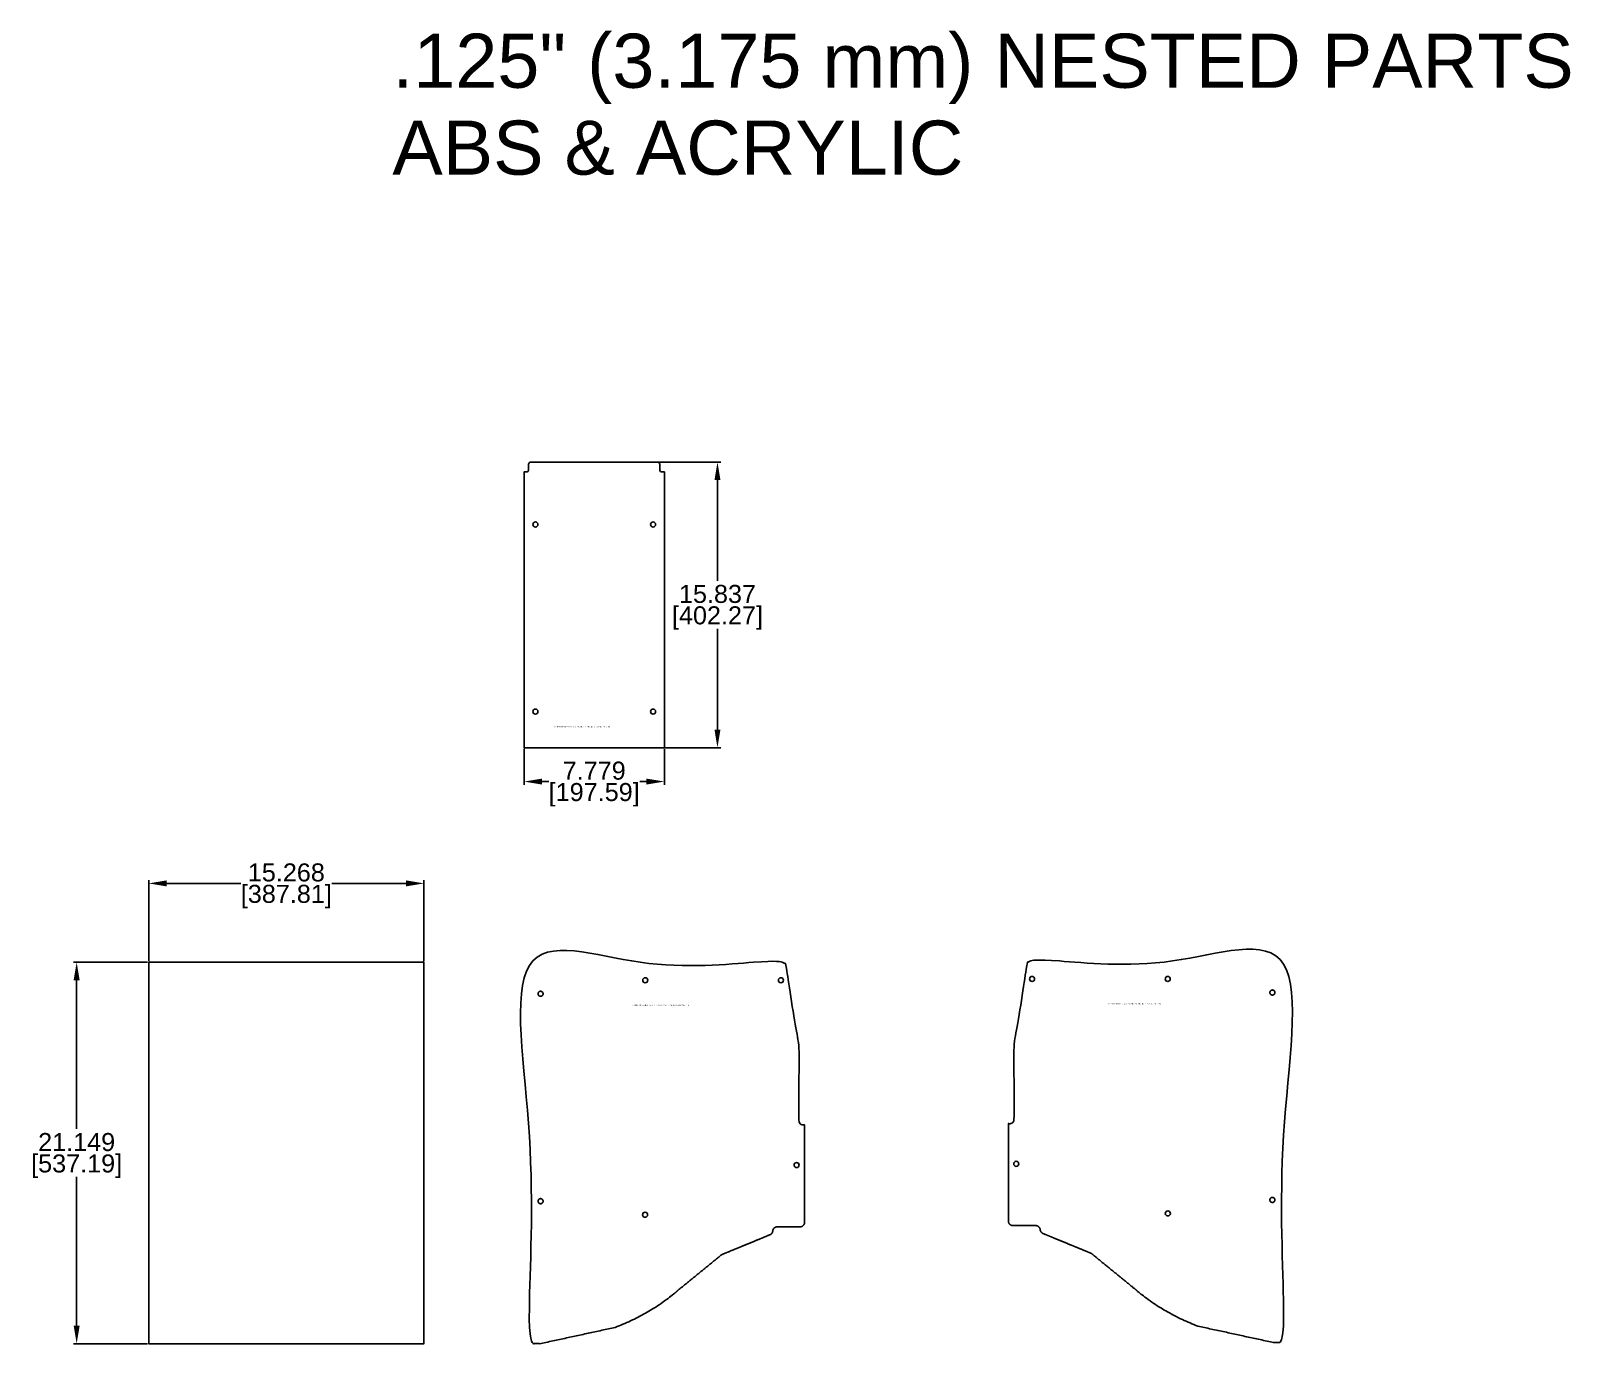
# Model space of a CAD drawing. Header units: inches. Extents: x -27.7 to 57.7, y 0 to 72.8.
import ezdxf

# ---------------------------------------------------------------- set-up
doc = ezdxf.new("R2010")
doc.units = ezdxf.units.IN
doc.header["$MEASUREMENT"] = 0
doc.layers.add('Info', color=4, linetype='Continuous')
doc.styles.add('Annotative', font='arial.ttf')
doc.styles.get("Standard").update_dxf_attribs({"font": 'arial.ttf'})
doc.dimstyles.get("Standard").update_dxf_attribs({"dimtxt": 0.18, "dimasz": 0.18, "dimexe": 0.18, "dimexo": 0.0625, "dimgap": 0.09, "dimtad": 0, "dimtih": 1, "dimtoh": 1, "dimdec": 3, "dimzin": 0, "dimdsep": 46, "dimtxsty": 'Standard', "dimcen": 0.09, "dimadec": 0, "dimazin": 0, "dimtfac": 1, "dimtdec": 3, "dimtofl": 0, "dimtmove": 0, "dimatfit": 3, "dimfxl": 1, "dimtolj": 1, "dimtzin": 0, "dimarcsym": 0})

# ---------------------------------------------------------------- blocks, each defined once
blk = doc.blocks.new('*D1')
at = {"color": 0, "lineweight": -2, "transparency": 16777216}
for p, q in [((7.175, 48.887), (10.615, 48.887)), ((10.435, 47.887), (10.435, 42.3)), ((10.435, 34.049), (10.435, 39.636)), ((7.55, 33.049), (10.615, 33.049))]:
    blk.add_line(p, q, dxfattribs=at)
at = {"color": 0, "transparency": 16777216}
for points in [[(10.269, 47.887), (10.602, 47.887), (10.435, 48.887)], [(10.269, 34.049), (10.602, 34.049), (10.435, 33.049)]]:
    blk.add_solid(points, dxfattribs=at)
at = {"layer": 'Defpoints', "color": 0, "transparency": 16777216}
for p in [(7.113, 48.887), (10.435, 48.887), (7.488, 33.049)]:
    blk.add_point(p, dxfattribs=at)
at = {"color": 0, "transparency": 16777216, "char_height": 1, "attachment_point": 5}
for s, insert in [('\\A1;15.837', (10.435, 41.569)), ('\\A1;[402.27]', (10.435, 40.237))]:
    blk.add_mtext(s, dxfattribs=dict(at, insert=insert))
blk = doc.blocks.new('*D2')
at = {"color": 0, "lineweight": -2, "transparency": 16777216}
for p, q in [((-0.291, 32.987), (-0.291, 30.989)), ((7.488, 32.987), (7.488, 30.989)), ((0.709, 31.169), (1.077, 31.169)), ((6.488, 31.169), (6.12, 31.169))]:
    blk.add_line(p, q, dxfattribs=at)
at = {"color": 0, "transparency": 16777216}
for points in [[(0.709, 31.335), (0.709, 31.002), (-0.291, 31.169)], [(6.488, 31.335), (6.488, 31.002), (7.488, 31.169)]]:
    blk.add_solid(points, dxfattribs=at)
at = {"layer": 'Defpoints', "color": 0, "transparency": 16777216}
for p in [(-0.291, 33.049), (7.488, 33.049), (7.488, 31.169)]:
    blk.add_point(p, dxfattribs=at)
at = {"color": 0, "transparency": 16777216, "char_height": 1, "attachment_point": 5}
for s, insert in [('\\A1;7.779', (3.598, 31.769)), ('\\A1;[197.59]', (3.598, 30.438))]:
    blk.add_mtext(s, dxfattribs=dict(at, insert=insert))
blk = doc.blocks.new('*D3')
at = {"color": 0, "lineweight": -2, "transparency": 16777216}
for p, q in [((-21.176, 21.147), (-25.29, 21.147)), ((-25.11, 20.147), (-25.11, 11.904)), ((-25.11, 0.998), (-25.11, 9.241)), ((-21.176, -0.002), (-25.29, -0.002))]:
    blk.add_line(p, q, dxfattribs=at)
at = {"color": 0, "transparency": 16777216}
for points in [[(-25.277, 20.147), (-24.943, 20.147), (-25.11, 21.147)], [(-25.277, 0.998), (-24.943, 0.998), (-25.11, -0.002)]]:
    blk.add_solid(points, dxfattribs=at)
at = {"layer": 'Defpoints', "color": 0, "transparency": 16777216}
for p in [(-25.11, 21.147), (-21.113, 21.147), (-21.113, -0.002)]:
    blk.add_point(p, dxfattribs=at)
at = {"color": 0, "transparency": 16777216, "char_height": 1, "attachment_point": 5}
for s, insert in [('\\A1;21.149', (-25.11, 11.173)), ('\\A1;[537.19]', (-25.11, 9.841))]:
    blk.add_mtext(s, dxfattribs=dict(at, insert=insert))
blk = doc.blocks.new('*D4')
at = {"color": 0, "lineweight": -2, "transparency": 16777216}
for p, q in [((-21.113, 21.209), (-21.113, 25.703)), ((-5.845, 21.209), (-5.845, 25.703)), ((-20.113, 25.523), (-16.001, 25.523)), ((-6.845, 25.523), (-10.957, 25.523))]:
    blk.add_line(p, q, dxfattribs=at)
at = {"color": 0, "transparency": 16777216}
for points in [[(-20.113, 25.69), (-20.113, 25.356), (-21.113, 25.523)], [(-6.845, 25.69), (-6.845, 25.356), (-5.845, 25.523)]]:
    blk.add_solid(points, dxfattribs=at)
at = {"layer": 'Defpoints', "color": 0, "transparency": 16777216}
for p in [(-5.845, 25.523), (-21.113, 21.147), (-5.845, 21.147)]:
    blk.add_point(p, dxfattribs=at)
at = {"color": 0, "transparency": 16777216, "char_height": 1, "attachment_point": 5}
for s, insert in [('\\A1;15.268', (-13.479, 26.124)), ('\\A1;[387.81]', (-13.479, 24.792))]:
    blk.add_mtext(s, dxfattribs=dict(at, insert=insert))

msp = doc.modelspace()

# ---------------------------------------------------------------- linework, layer by layer
at = {"color": 7, "linetype": 'Continuous', "lineweight": 25}
msp.add_lwpolyline([(-0.166, 48.3368), (-0.291, 48.3368), (-0.291, 33.0493), (7.488, 33.0493), (7.488, 48.3368), (7.363, 48.3368, -0.4142136), (7.238, 48.4618), (7.238, 48.7618, 0.4142136), (7.113, 48.8868), (0.084, 48.8868, 0.4142136), (-0.041, 48.7618), (-0.041, 48.4618, -0.4142136)], format="xyb", close=True, dxfattribs=at)
at = {"color": 1}
msp.add_lwpolyline([(-21.1132, 21.147), (-5.845, 21.147), (-5.845, -0.0024), (-21.1132, -0.0024)], close=True, dxfattribs=at)
at = {"color": 7, "linetype": 'Continuous', "lineweight": 25}
for centre in [(0.334, 45.4244), (6.863, 45.4243), (0.334, 35.0494), (6.863, 35.0493)]:
    msp.add_circle(centre, 0.1406, dxfattribs=at)
at = {"color": 7, "linetype": 'Continuous'}
for centre in [(6.4322, 20.15), (13.9531, 20.15), (27.8862, 20.221), (35.4071, 20.221), (14.8276, 9.9), (27.0117, 9.971), (6.4216, 7.15), (35.4177, 7.221)]:
    msp.add_circle(centre, 0.1406, dxfattribs=at)
for points, weights, degree, knots in [([(4.7597, 0.9001), (2.6851, 0.45), (0.6105, 0), (0.3053, 0), (0, 0), (0, 10.575), (0, 21.15), (6.9948, 21.15), (13.9896, 21.15), (14.2031, 21.15), (14.2365, 20.9391), (14.5933, 18.6866), (14.95, 16.4341), (14.9531, 16.4147), (14.9531, 16.395), (14.9531, 14.385), (14.9531, 12.375), (14.9531, 12.125), (15.2031, 12.125), (15.2344, 12.125), (15.2656, 12.125), (15.2656, 10.8131), (15.2656, 9.5012), (15.2681, 9.4837), (15.2681, 9.466), (15.2681, 8.7142), (15.2681, 7.9625), (15.2681, 7.9448), (15.2656, 7.9272), (15.2656, 7.3261), (15.2656, 6.725), (15.2656, 6.475), (15.0156, 6.475), (14.3835, 6.475), (13.7513, 6.475), (13.5217, 6.475), (13.5022, 6.2463), (13.4892, 6.0943), (13.3482, 6.0363), (12.2095, 5.5682), (11.0708, 5.1), (10.8727, 5.0182), (10.6747, 4.9365), (9.4464, 3.9354), (8.2181, 2.9343), (8.1613, 2.8852), (8.1046, 2.8361), (6.6663, 1.6255), (4.7599, 0.9001)], [1, 1, 1, 1, 1, 1, 1, 1, 1, 0.7604059656, 1, 1, 1, 0.996917333733, 1, 1, 1, 0.707106781187, 1, 1, 1, 1, 1, 0.997496867163, 1, 1, 1, 0.997496867163, 1, 1, 1, 0.707106781187, 1, 1, 1, 0.736561238443, 1, 0.853675046546, 1, 1, 1, 1, 1, 1, 1, 1, 1, 0.982912658652, 1], 2, [0, 0, 0, 1, 1, 2, 2, 3, 3, 4, 4, 5.4137167, 5.4137167, 6.4137167, 6.4137167, 6.5707963, 6.5707963, 7.5707963, 7.5707963, 9.1415927, 9.1415927, 10.1415927, 10.1415927, 11.1415927, 11.1415927, 11.2831321, 11.2831321, 12.2831321, 12.2831321, 12.4246716, 12.4246716, 13.4246716, 13.4246716, 14.9954679, 14.9954679, 15.9954679, 15.9954679, 17.4811165, 17.4811165, 18.5767062, 18.5767062, 19.5767062, 19.5767062, 20.5767062, 20.5767062, 21.5767062, 21.5767062, 22.5767062, 22.5767062, 22.9469626, 22.9469626, 22.9469626]), ([(37.0796, 0.971), (39.1542, 0.521), (41.2288, 0.071), (41.5341, 0.071), (41.8393, 0.071), (41.8393, 10.646), (41.8393, 21.221), (34.8445, 21.221), (27.8497, 21.221), (27.6362, 21.221), (27.6028, 21.0101), (27.2461, 18.7576), (26.8893, 16.5051), (26.8862, 16.4856), (26.8862, 16.466), (26.8862, 14.456), (26.8862, 12.446), (26.8862, 12.196), (26.6362, 12.196), (26.605, 12.196), (26.5737, 12.196), (26.5737, 10.8841), (26.5737, 9.5722), (26.5712, 9.5547), (26.5712, 9.5369), (26.5712, 8.7852), (26.5712, 8.0335), (26.5712, 8.0157), (26.5737, 7.9982), (26.5737, 7.3971), (26.5737, 6.796), (26.5737, 6.546), (26.8237, 6.546), (27.4559, 6.546), (28.088, 6.546), (28.3176, 6.546), (28.3371, 6.3172), (28.3501, 6.1653), (28.4912, 6.1073), (29.6299, 5.6391), (30.7686, 5.171), (30.9666, 5.0892), (31.1647, 5.0074), (32.393, 4.0064), (33.6213, 3.0053), (33.678, 2.9562), (33.7347, 2.9071), (35.1731, 1.6965), (37.0795, 0.971)], [1, 1, 1, 1, 1, 1, 1, 1, 1, 0.7604059656, 1, 1, 1, 0.996917333733, 1, 1, 1, 0.707106781187, 1, 1, 1, 1, 1, 0.997496867163, 1, 1, 1, 0.997496867163, 1, 1, 1, 0.707106781187, 1, 1, 1, 0.736561238443, 1, 0.853675046546, 1, 1, 1, 1, 1, 1, 1, 1, 1, 0.982912658652, 1], 2, [0, 0, 0, 1, 1, 2, 2, 3, 3, 4, 4, 5.4137167, 5.4137167, 6.4137167, 6.4137167, 6.5707963, 6.5707963, 7.5707963, 7.5707963, 9.1415927, 9.1415927, 10.1415927, 10.1415927, 11.1415927, 11.1415927, 11.2831321, 11.2831321, 12.2831321, 12.2831321, 12.4246716, 12.4246716, 13.4246716, 13.4246716, 14.9954679, 14.9954679, 15.9954679, 15.9954679, 17.4811165, 17.4811165, 18.5767062, 18.5767062, 19.5767062, 19.5767062, 20.5767062, 20.5767062, 21.5767062, 21.5767062, 22.5767062, 22.5767062, 22.9469626, 22.9469626, 22.9469626]), ([(0.6105, 19.5399), (0.6207, 19.5408), (0.6306, 19.5407), (0.6498, 19.5386), (0.6589, 19.5367), (0.687, 19.5274), (0.7038, 19.5175), (0.7474, 19.4775), (0.764, 19.4396), (0.764, 19.3802), (0.76, 19.3613), (0.7441, 19.325), (0.7329, 19.3093), (0.6891, 19.2691), (0.6502, 19.2563), (0.6105, 19.2601), (0.5351, 19.268), (0.4844, 19.3242), (0.4844, 19.4), (0.4844, 19.4758), (0.5351, 19.532), (0.6105, 19.5399)], [1, 1, 1, 1, 1, 1, 1, 1, 1, 1, 1, 1, 1, 1, 1, 1, 0.828449356825, 0.828449356825, 1, 0.828449356825, 0.828449356825, 1], 3, [0, 0, 0, 0, 0.0625, 0.0625, 0.125, 0.125, 0.25, 0.25, 0.5, 0.5, 0.625, 0.625, 0.75, 0.75, 1, 1, 1, 2.4674832, 2.4674832, 2.4674832, 3.9349664, 3.9349664, 3.9349664, 3.9349664]), ([(41.2288, 19.6108), (41.2187, 19.6117), (41.2088, 19.6117), (41.1895, 19.6096), (41.1805, 19.6076), (41.1524, 19.5983), (41.1356, 19.5884), (41.0919, 19.5484), (41.0754, 19.5105), (41.0754, 19.4512), (41.0793, 19.4322), (41.0952, 19.3959), (41.1064, 19.3802), (41.1502, 19.34), (41.1891, 19.3273), (41.2288, 19.3311), (41.3042, 19.3389), (41.3549, 19.3952), (41.3549, 19.471), (41.3549, 19.5467), (41.3042, 19.603), (41.2288, 19.6108)], [1, 1, 1, 1, 1, 1, 1, 1, 1, 1, 1, 1, 1, 1, 1, 1, 0.828449356825, 0.828449356825, 1, 0.828449356825, 0.828449356825, 1], 3, [0, 0, 0, 0, 0.0625, 0.0625, 0.125, 0.125, 0.25, 0.25, 0.5, 0.5, 0.625, 0.625, 0.75, 0.75, 1, 1, 1, 2.4674832, 2.4674832, 2.4674832, 3.9349664, 3.9349664, 3.9349664, 3.9349664]), ([(0.6105, 8.0399), (0.6207, 8.0408), (0.6306, 8.0407), (0.6498, 8.0386), (0.6589, 8.0367), (0.687, 8.0274), (0.7038, 8.0175), (0.7474, 7.9775), (0.764, 7.9396), (0.764, 7.8802), (0.76, 7.8613), (0.7441, 7.825), (0.7329, 7.8093), (0.6891, 7.7691), (0.6502, 7.7563), (0.6105, 7.7601), (0.5351, 7.768), (0.4844, 7.8242), (0.4844, 7.9), (0.4844, 7.9758), (0.5351, 8.032), (0.6105, 8.0399)], [1, 1, 1, 1, 1, 1, 1, 1, 1, 1, 1, 1, 1, 1, 1, 1, 0.828449356825, 0.828449356825, 1, 0.828449356825, 0.828449356825, 1], 3, [0, 0, 0, 0, 0.0625, 0.0625, 0.125, 0.125, 0.25, 0.25, 0.5, 0.5, 0.625, 0.625, 0.75, 0.75, 1, 1, 1, 2.4674832, 2.4674832, 2.4674832, 3.9349664, 3.9349664, 3.9349664, 3.9349664]), ([(41.2288, 8.1108), (41.2187, 8.1117), (41.2088, 8.1117), (41.1895, 8.1096), (41.1805, 8.1076), (41.1524, 8.0983), (41.1356, 8.0884), (41.0919, 8.0484), (41.0754, 8.0105), (41.0754, 7.9512), (41.0793, 7.9322), (41.0952, 7.8959), (41.1064, 7.8802), (41.1502, 7.84), (41.1891, 7.8273), (41.2288, 7.8311), (41.3042, 7.8389), (41.3549, 7.8952), (41.3549, 7.971), (41.3549, 8.0467), (41.3042, 8.103), (41.2288, 8.1108)], [1, 1, 1, 1, 1, 1, 1, 1, 1, 1, 1, 1, 1, 1, 1, 1, 0.828449356825, 0.828449356825, 1, 0.828449356825, 0.828449356825, 1], 3, [0, 0, 0, 0, 0.0625, 0.0625, 0.125, 0.125, 0.25, 0.25, 0.5, 0.5, 0.625, 0.625, 0.75, 0.75, 1, 1, 1, 2.4674832, 2.4674832, 2.4674832, 3.9349664, 3.9349664, 3.9349664, 3.9349664])]:
    msp.add_rational_spline(points, weights, degree=degree, knots=knots, dxfattribs=at)

# ---------------------------------------------------------------- texts
for s, p in [('.125" (3.175 mm) NESTED PARTS', (-7.5998, 69.6438)), ('ABS & ACRYLIC', (-7.5998, 64.8246))]:
    msp.add_text(s, height=3).set_placement(p)
at = {"layer": 'Info', "style": 'Annotative'}
for s, p in [('UIP UPPER HUD BOX COVER  - Qty 1 - PN# OH1A-117 - CNC - Item 27 - ABS Thick .125" (3.175 mm)', (1.3668, 34.1761)), ('UIP RIGHT GLARESHIELD  - Qty 1 - PN# OH1A-119 - CNC - Item 28 - ABS Thick .125" (3.175 mm)', (5.7284, 18.747)), ('UIP LEFT GLARESHIELD  - Qty 1 - PN# OH1A-118 - CNC - Item 28 - ABS Thick .125" (3.175 mm)', (32.0965, 18.818))]:
    msp.add_text(s, height=0.05, dxfattribs=at).set_placement(p)

# ---------------------------------------------------------------- dimensions: what is measured, and where the dimension line sits
at = {"color": 3}
for base, p1, p2, picture, middle in [((10.4352419718, 48.88680216), (7.4879582609, 33.0493021602), (7.1129582609, 48.88680216), '*D1', (10.4352419718, 40.9680521601)), ((-25.11, 21.147), (-21.1132, -0.0024), (-21.1132, 21.147), '*D3', (-25.11, 10.5723))]:
    dim = msp.add_linear_dim(base=base, p1=p1, p2=p2, angle=90, dimstyle='Standard', override={"dimtxt": 1, "dimasz": 1, "dimpost": '\\X'}, dxfattribs=at)
    dim.commit()
    dim.dimension.update_dxf_attribs({"geometry": picture, "text_midpoint": middle})
for base, p1, p2, picture, middle in [((7.488, 31.1686), (-0.291, 33.0493), (7.488, 33.0493), '*D2', (3.5985, 31.1686)), ((-5.845, 25.523), (-21.1132, 21.147), (-5.845, 21.147), '*D4', (-13.4791, 25.523))]:
    dim = msp.add_linear_dim(base=base, p1=p1, p2=p2, dimstyle='Standard', override={"dimtxt": 1, "dimasz": 1, "dimpost": '\\X'}, dxfattribs=at)
    dim.commit()
    dim.dimension.update_dxf_attribs({"geometry": picture, "text_midpoint": middle})

doc.saveas('drawing.dxf')
